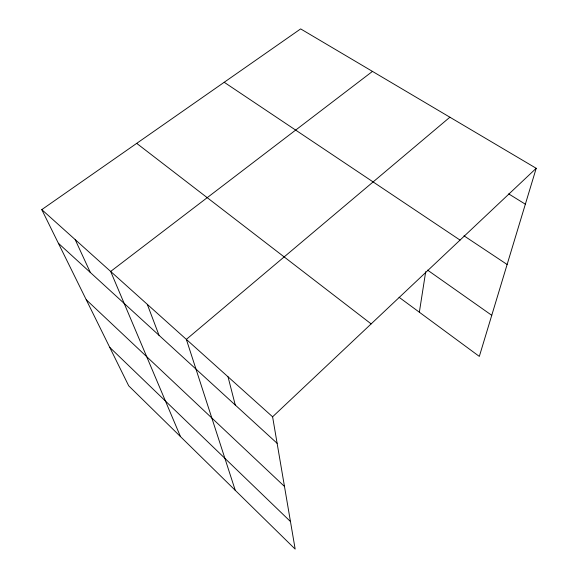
<?xml version="1.0" encoding="UTF-8"?>
<svg xmlns="http://www.w3.org/2000/svg" width="578" height="578" viewBox="0 0 578 578"><rect width="100%" height="100%" fill="white"/><g stroke="black" fill="none" stroke-linecap="round" stroke-linejoin="round"><path stroke-width="0.87" d="M419.353 312.221L425.704 271.674M41.789 209.626L272.599 416.803L295.163 549.1L128.699 385.808L41.789 209.626L300.654 28.9L536.211 168.292L479.328 356.409L399.066 297.273M272.599 416.803L536.211 168.292M449.886 117.211L186.347 339.38L235.26 490.339M372.478 71.397L110.658 271.443L180.473 436.592M508.676 193.883L525.351 204.2M463.975 235.81L507.123 264.493M224.206 82.278L460.045 240.094M427.568 270.114L491.755 315.313M136.697 143.366L371.148 323.897M58.385 243.259L277.115 443.304M86.238 299.729L284.477 486.43M109.719 347.327L290.459 521.529M75.169 239.588L90.334 272.484M147.303 304.339L159.015 335.291M228.021 376.791L235.268 405.026"/></g></svg>
